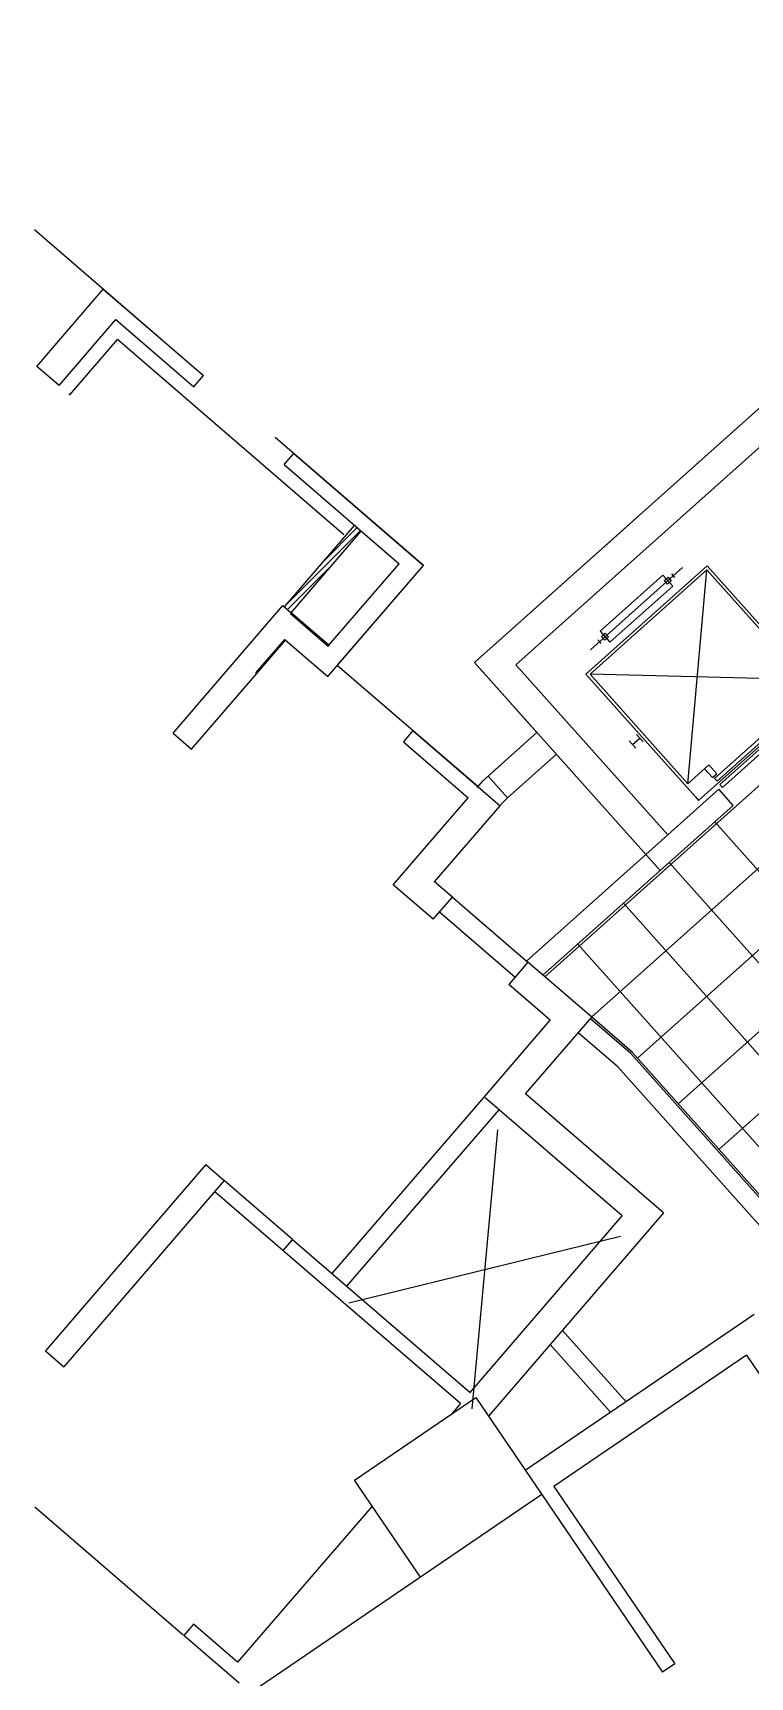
# Model space of a CAD drawing. Header units: millimetres. Extents: x 75184266 to 76346726, y -35850126 to -33679385.
# Drawn here: x 75380062 to 75387392, y -34529242 to -34512446 of the extents above; entities that cross this region are included whole.
import ezdxf

# ---------------------------------------------------------------- set-up
doc = ezdxf.new("R2010")
doc.units = ezdxf.units.MM
doc.header["$LTSCALE"] = 50
doc.header["$MEASUREMENT"] = 0
doc.linetypes.add('XR-지하3층$0$H', pattern=[1.3, 0.8, -0.5])
doc.layers.add('건축', color=8, linetype='CONTINUOUS', plot=False)

msp = doc.modelspace()

# ---------------------------------------------------------------- hatches: boundary and pattern name
at = {"layer": '건축', "ltscale": 100}
h = msp.add_hatch(dxfattribs=at)
h.set_pattern_fill('NET', color=256, scale=5000, angle=36.25067)
h.set_pattern_definition([(131.749, (75393424.47, -34517345.5), (-466.293, -416.17), []), (221.749, (75393424.47, -34517345.5), (416.17, -466.293), [])])
h.paths.add_polyline_path([(75395474.6, -34520093.1), (75393200.6, -34517545.3), (75393000.9, -34517321.4), (75391935.5, -34516127.7), (75385275.3, -34522072), (75385773.2, -34522501), (75386186.9, -34522857.5), (75388751.8, -34525731.3), (75390236.5, -34524406.2), (75389490.7, -34523570.6), (75389087.8, -34523930.2), (75387863.1, -34522558), (75387902.1, -34521872.1), (75391643, -34518533.3), (75391842.8, -34518757.1), (75392532, -34519529.3), (75391812, -34520171.9), (75393396.8, -34521947.5)])
at = {"layer": '건축', "ltscale": 0.5}
h = msp.add_hatch(dxfattribs=at)
h.set_pattern_fill('ANSI31', color=256, scale=350, style=0)
h.set_pattern_definition([(45, (4164884.71, -391260.744), (-30.935921677, 30.935921677), [])])
h.paths.add_polyline_path([(75383350.7, -34517476.6), (75383418.8, -34517535.3), (75382700.8, -34518368.6), (75382632.6, -34518309.9)])

# ---------------------------------------------------------------- linework, layer by layer
at = {"layer": '건축'}
for p, q in [((75384575.8, -34518876.3), (75388679.2, -34515214)), ((75384999.4, -34518900.3), (75388655.1, -34515637.6)), ((75388655.1, -34515637.6), (75384999.4, -34518900.3)), ((75381706.7, -34516060.1), (75381804.7, -34515946.4)), ((75382631, -34516856.4), (75382728.9, -34516742.8)), ((75382728.9, -34516742.8), (75384054.6, -34517885.1)), ((75386952.7, -34517890.1), (75385714.3, -34518995.5)), ((75388071.4, -34519143.5), (75386952.7, -34517890.1)), ((75385756.6, -34518997.9), (75386950.3, -34517932.5)), ((75385760.3, -34518746.6), (75386700.3, -34517907.7)), ((75386501.2, -34517984.9), (75385859.5, -34518557.5)), ((75386601, -34518096.8), (75386501.2, -34517984.9)), ((75386515.8, -34518038.8), (75386553.1, -34518005.5)), ((75386549.1, -34518076.1), (75386515.8, -34518038.8)), ((75386586.4, -34518042.8), (75386549.1, -34518076.1)), ((75386553.1, -34518005.5), (75386586.4, -34518042.8)), ((75386623.7, -34518009.5), (75386590.4, -34517972.2)), ((75386755.4, -34520117), (75386950.3, -34517932.5)), ((75386950.3, -34517932.5), (75387949.1, -34519051.6)), ((75385959.4, -34518669.4), (75386601, -34518096.8)), ((75385859.5, -34518557.5), (75385959.4, -34518669.4)), ((75382636.1, -34518642.9), (75383075.5, -34519021.5)), ((75385870.2, -34518682.1), (75385836.9, -34518644.8)), ((75385911.5, -34518578.2), (75385874.2, -34518611.5)), ((75385874.2, -34518611.5), (75385907.5, -34518648.8)), ((75385907.5, -34518648.8), (75385944.8, -34518615.5)), ((75385944.8, -34518615.5), (75385911.5, -34518578.2)), ((75386473.5, -34521002.6), (75384575.8, -34518876.3)), ((75386550.9, -34520638.7), (75384999.4, -34518900.3)), ((75385714.3, -34518995.5), (75386832.9, -34520248.9)), ((75386755.4, -34520117), (75385756.6, -34518997.9)), ((75387949.1, -34519051.6), (75385756.6, -34518997.9)), ((75386866.2, -34520286.2), (75388104.7, -34519180.8)), ((75387862.6, -34519315.1), (75387027, -34520060.9)), ((75387053.7, -34520090.7), (75387889.3, -34519344.9)), ((75387918.6, -34519377.8), (75387083, -34520123.5)), ((75387109.6, -34520153.4), (75387945.2, -34519407.6)), ((75383848.2, -34519687.3), (75384511.1, -34520258.5)), ((75386223.6, -34519753.9), (75386157, -34519679.3)), ((75386190.3, -34519716.6), (75386264.9, -34519650)), ((75386298.2, -34519687.3), (75386231.6, -34519612.7)), ((75384655.9, -34520089.1), (75384714, -34520037.3)), ((75384714, -34520037.3), (75384913.7, -34520261.1)), ((75384714, -34520037.3, 0.1), (75384913.7, -34520261.1, 0.1)), ((75386971.8, -34519923.9), (75386755.4, -34520117)), ((75386927, -34519963.8), (75387006.9, -34520053.4)), ((75387051.7, -34520013.4), (75386971.8, -34519923.9)), ((75387006.9, -34520053.4), (75387051.7, -34520013.4)), ((75387027, -34520060.9), (75387053.7, -34520090.7)), ((75384599.8, -34520154.1), (75384655.9, -34520089.1)), ((75387073.1, -34520172.6), (75386550.9, -34520638.7)), ((75386832.9, -34520248.9), (75386832.9, -34520248.9)), ((75386832.9, -34520248.9), (75386866.2, -34520286.2)), ((75387219.6, -34520336.7), (75387073.1, -34520172.6)), ((75387083, -34520123.5), (75387109.6, -34520153.4)), ((75383744.1, -34521148.6), (75384511.1, -34520258.5)), ((75384167.2, -34521117.2), (75384836.2, -34520340.7)), ((75384827.1, -34520350), (75384870.3, -34520299.8)), ((75384870.3, -34520299.8), (75384913.7, -34520261.1)), ((75387219.6, -34520336.7), (75386473.5, -34521002.6)), ((75384153.1, -34521501.1), (75383744.1, -34521148.6)), ((75384349, -34521273.8), (75384167.2, -34521117.2)), ((75385773.2, -34522501), (75385121.7, -34521939.6)), ((75385350.1, -34522532.5), (75384925.9, -34522166.9)), ((75386172.8, -34522871.8), (75385760.1, -34522516.2)), ((75386186.9, -34522857.5), (75385773.2, -34522501)), ((75386039.4, -34523007.6), (75385636.1, -34522660.1)), ((75389012.4, -34526053.4), (75386172.8, -34522871.8)), ((75389028.2, -34526041), (75386186.9, -34522857.5)), ((75388862.4, -34526170.6), (75386039.4, -34523007.6)), ((75381829.3, -34524006.6), (75380190.8, -34525908.1)), ((75382018.7, -34524169.8), (75380380.2, -34526071.2)), ((75386506.6, -34524499.2), (75384716.9, -34526576.3)), ((75382715.6, -34524770.3), (75382617.7, -34524883.9)), ((75384432.1, -34526447.3), (75382617.7, -34524883.9)), ((75387433.2, -34525537.5), (75385094, -34527130.2)), ((75387433.2, -34525537.5), (75385094, -34527130.2)), ((75387354.1, -34525954.3), (75385386.8, -34527293.7)), ((75384432.1, -34526447.3), (75384338.9, -34526555.4)), ((75385386.8, -34527293.7), (75386622.1, -34529108.1)), ((75385262.8, -34527378.1), (75382378, -34529342.3)), ((75385262.8, -34527378.1), (75386498.1, -34529192.5)), ((75383528.4, -34527496), (75382153.9, -34529091.2)), ((75381703.2, -34528702.8), (75381605.3, -34528816.4)), ((75382169.5, -34529302.6), (75381605.3, -34528816.4)), ((75382153.9, -34529091.2), (75381703.2, -34528702.8)), ((75386622.1, -34529108.1), (75386498.1, -34529192.5))]:
    msp.add_line(p, q, dxfattribs=at)
at = {"layer": '건축', "ltscale": 0.5}
for p, q in [((75383240.9, -34517573.4), (75380926.5, -34515579.2)), ((75384714, -34520037.3), (75385213.8, -34519591.1)), ((75384913.7, -34520261.1), (75385413.6, -34519815)), ((75383120.9, -34525119.5), (75384674.5, -34523316.5)), ((75383272.4, -34525250.1), (75384826, -34523447.1)), ((75384810.6, -34523653.3, 0), (75384547.3, -34526502, 0)), ((75382617.7, -34524883.9), (75381920.7, -34524283.4)), ((75382715.6, -34524770.3), (75382018.7, -34524169.8)), ((75383289.7, -34525418.4, 0), (75386068.2, -34524736.9, 0))]:
    msp.add_line(p, q, dxfattribs=at)
at = {"layer": '건축', "linetype": 'XR-지하3층$0$H', "ltscale": 50}
for points in [[(75407254.5, -34515698.2), (75400159.6, -34507748.9), (75393057.1, -34514087.9), (75393956, -34515095.1), (75393195, -34515774.3), (75392542.2, -34516357), (75391959.6, -34515704.1), (75390377.1, -34517116.5), (75388679.2, -34515214), (75384575.8, -34518876.3), (75385213.8, -34519591.1), (75384655.9, -34520089.1), (75384608.3, -34520144.3), (75383173.4, -34518907.8), (75384054.6, -34517885.1), (75376842.6, -34511670.8)], [(75377620.5, -34525382.9), (75382169.5, -34529302.6)]]:
    msp.add_lwpolyline(points, dxfattribs=at)
at = {"layer": '건축'}
for points in [[(75380103.1, -34515853.1), (75380782, -34515065.2), (75381804.7, -34515946.4)], [(75380330.3, -34516048.9), (75380911.3, -34515374.7)], [(75380911.3, -34515374.7), (75381706.7, -34516060.1)], [(75380330.3, -34516048.9), (75380103.1, -34515853.1)], [(75382631, -34516856.4), (75383805.2, -34517868.2)], [(75383075.5, -34519021.5), (75384054.6, -34517885.1)], [(75383087.2, -34518701.5), (75383805.2, -34517868.2)], [(75381494.7, -34519599.8), (75382617.5, -34518296.8)], [(75382617.5, -34518296.8), (75382700.8, -34518368.6)], [(75381684.1, -34519763), (75382349.9, -34518990.3)], [(75383946.1, -34519573.7), (75384836.2, -34520340.7)], [(75381494.7, -34519599.8), (75381684.1, -34519763)], [(75384153.1, -34521501.1), (75384349, -34521273.8)], [(75385121.7, -34521939.6), (75384925.9, -34522166.9)], [(75384674.5, -34523316.5), (75385350.1, -34522532.5)], [(75385097.6, -34523285.1), (75385773.2, -34522501)], [(75386083.5, -34524530.7), (75384685.8, -34523326.3)], [(75386506.6, -34524499.2), (75385097.6, -34523285.1)], [(75381829.3, -34524006.6), (75382018.7, -34524169.8)], [(75384530, -34526333.7), (75386083.5, -34524530.7)], [(75382702.6, -34524785.5), (75382617.7, -34524883.9)], [(75382715.6, -34524770.3), (75384530, -34526333.7)], [(75387354.1, -34525954.3), (75388400.9, -34527491.7), (75389256.4, -34526909.3)]]:
    msp.add_lwpolyline(points, dxfattribs=at)
at = {"layer": '건축', "ltscale": 0.5}
for points in [[(75380440.2, -34516143.5), (75380926.5, -34515579.2)], [(75380428.8, -34516133.8), (75380440.2, -34516143.5)], [(75383087.2, -34518701.5), (75383080.6, -34518709.1), (75382694.3, -34518376.2), (75382700.8, -34518368.6)], [(75382349.9, -34518990.3), (75382342.3, -34518983.8), (75382636.1, -34518642.9), (75382643.7, -34518649.4)], [(75383946.1, -34519573.7), (75383848.2, -34519687.3)], [(75386550.9, -34520638.7), (75385107.2, -34521927.1)], [(75386473.5, -34521002.6), (75385275.3, -34522072)], [(75384218.4, -34521425.3), (75384991.1, -34522091.2)], [(75384349, -34521273.8), (75385121.7, -34521939.6)], [(75380190.8, -34525908.1), (75380380.2, -34526071.2)]]:
    msp.add_lwpolyline(points, dxfattribs=at)
at = {"layer": '건축', "ltscale": 3}
for points in [[(75382632.6, -34518309.9), (75383350.7, -34517476.6)], [(75382700.8, -34518368.6), (75383418.8, -34517535.3)], [(75385472.7, -34525699.1), (75386124, -34526428.9)], [(75385347.6, -34525844.3), (75385965.6, -34526536.7)]]:
    msp.add_lwpolyline(points, dxfattribs=at)
at = {"layer": '건축'}
for points in [[(75383080.6, -34518709.1), (75383087.2, -34518701.5), (75382700.8, -34518368.6), (75382694.3, -34518376.2)], [(75382643.7, -34518649.4), (75382636.1, -34518642.9), (75382342.3, -34518983.8), (75382349.9, -34518990.3)], [(75384022.9, -34528222.3), (75383347.5, -34527230.4), (75384587.5, -34526386.2), (75385262.8, -34527378.1)]]:
    msp.add_lwpolyline(points, close=True, dxfattribs=at)

doc.saveas('drawing.dxf')
